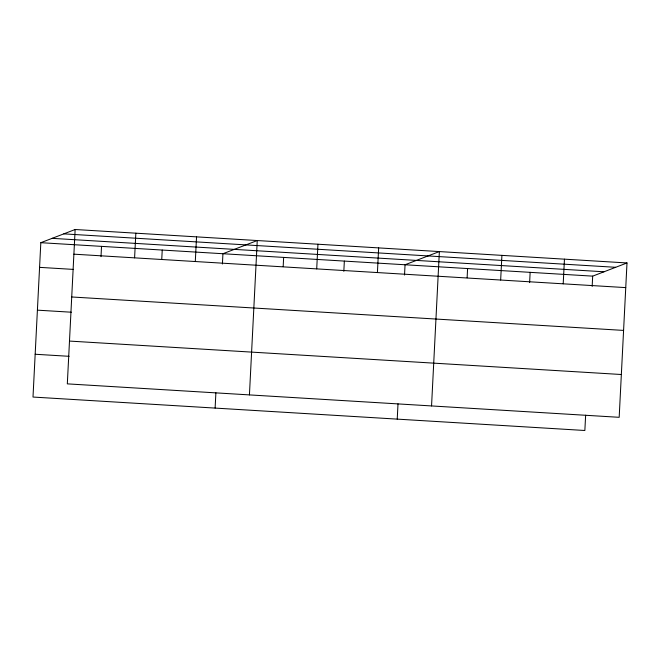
<?xml version="1.0" encoding="UTF-8"?>
<svg xmlns="http://www.w3.org/2000/svg" width="660" height="660" viewBox="0 0 660 660"><rect width="100%" height="100%" fill="white"/><g stroke="black" fill="none" stroke-linecap="round" stroke-linejoin="round"><path stroke-width="0.99" d="M75.141 229.507L67.32 383.864L619.179 417.31L627 262.952L75.141 229.507L40.821 242.69L33 397.048L584.859 430.493L585.635 415.206M101.005 256.649L101.525 246.37M134.59 257.854L135.844 233.186M161.758 259.298L162.228 250.049M195.294 261.533L196.548 236.866M215.119 408.086L215.886 392.799M222.412 264.008L222.931 253.729L257.251 240.545L249.43 394.903M283.173 266.656L283.643 257.408M316.709 268.884L317.955 244.225M343.827 271.359L344.347 261.088M377.413 272.563L378.659 247.904M397.229 419.125L398.005 403.837M404.53 275.038L405.05 264.759L439.37 251.575L431.549 405.941M467.123 277.802L467.593 268.554M500.659 280.038L501.913 255.37M529.617 282.62L530.137 272.341M563.203 283.825L564.457 259.157M592.16 286.407L592.68 276.136L627 262.952M63.814 233.863L615.673 267.3M52.148 238.342L604.007 271.78M40.821 242.69L592.68 276.136M73.887 254.174L625.754 287.611M39.567 267.358L73.524 269.412M71.717 296.975L623.584 330.412M37.406 310.159L71.354 312.213M69.481 341.072L621.349 374.509M35.17 354.255L69.118 356.309"/></g></svg>
